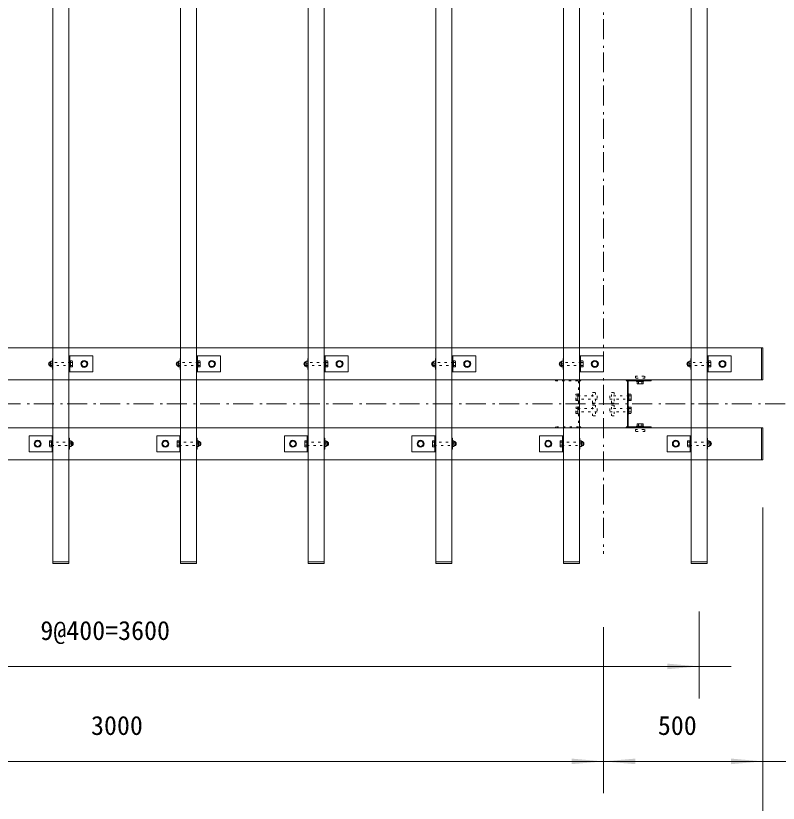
# Model space of a CAD drawing. Units: millimetres, scale not verified. Extents: x -9750 to 9750, y -6875 to 6875.
# Drawn here: x -4548 to -2158, y -4352 to -1885 of the extents above; entities that cross this region are included whole.
import ezdxf
from ezdxf.enums import TextEntityAlignment as Align

# ---------------------------------------------------------------- set-up
doc = ezdxf.new("R2010")
doc.units = ezdxf.units.MM
doc.header["$LTSCALE"] = 50
doc.linetypes.add('USER5', pattern=[0.416565, 0.138855, -0.27771])
doc.linetypes.add('USER6', pattern=[2.083282, 1.25, -0.416565, 0.138855, -0.277863])
doc.layers.add('0-1_IMPORTED', color=30, linetype='Continuous', lineweight=18)
doc.styles.add('ＭＳ ゴシック', font='')
doc.styles.get('ＭＳ ゴシック').set_extended_font_data('MS Gothic')

msp = doc.modelspace()

# ---------------------------------------------------------------- linework, layer by layer
at = {"layer": '0-1_IMPORTED', "color": 1, "linetype": 'USER6'}
for p, q in [((-2706, 4979), (-2706, -3571)), ((-6366, -3101), (5594, -3101))]:
    msp.add_line(p, q, dxfattribs=at)
at = {"layer": '0-1_IMPORTED'}
for p, q in [((-2211, -2926), (-2211, -3026)), ((-4378, -2951), (-4378, -3001)), ((-3978, -2951), (-3978, -3001)), ((-3578, -2951), (-3578, -3001)), ((-3178, -2951), (-3178, -3001)), ((-2778, -2951), (-2778, -3001)), ((-2378, -2951), (-2378, -3001)), ((-4437.5, -2968.85), (-4437.5, -2983.15)), ((-4436.79, -2976), (-4433.21, -2976)), ((-4370.6, -2971.38), (-4376.4, -2971.38)), ((-4376.4, -2980.62), (-4370.6, -2980.62)), ((-4037.5, -2968.85), (-4037.5, -2983.15)), ((-4036.79, -2976), (-4033.21, -2976)), ((-3970.6, -2971.38), (-3976.4, -2971.38)), ((-3976.4, -2980.62), (-3970.6, -2980.62)), ((-3637.5, -2968.85), (-3637.5, -2983.15)), ((-3636.79, -2976), (-3633.21, -2976)), ((-3570.6, -2971.38), (-3576.4, -2971.38)), ((-3576.4, -2980.62), (-3570.6, -2980.62)), ((-3237.5, -2968.85), (-3237.5, -2983.15)), ((-3236.79, -2976), (-3233.21, -2976)), ((-3170.6, -2971.38), (-3176.4, -2971.38)), ((-3176.4, -2980.62), (-3170.6, -2980.62)), ((-2837.5, -2968.85), (-2837.5, -2983.15)), ((-2836.79, -2976), (-2833.21, -2976)), ((-2770.6, -2971.38), (-2776.4, -2971.38)), ((-2776.4, -2980.62), (-2770.6, -2980.62)), ((-2437.5, -2968.85), (-2437.5, -2983.15)), ((-2436.79, -2976), (-2433.21, -2976)), ((-2370.6, -2971.38), (-2376.4, -2971.38)), ((-2376.4, -2980.62), (-2370.6, -2980.62)), ((-2595.88, -3038), (-2595.88, -3031)), ((-2586.12, -3038), (-2586.12, -3031)), ((-2619, -3076.12), (-2626, -3076.12)), ((-2619, -3085.88), (-2626, -3085.88)), ((-2619, -3116.12), (-2626, -3116.12)), ((-2619, -3125.88), (-2626, -3125.88)), ((-2595.88, -3164), (-2595.88, -3171)), ((-2586.12, -3164), (-2586.12, -3171)), ((-2211, -3176), (-2211, -3276)), ((-4434, -3251), (-4434, -3201)), ((-4034, -3251), (-4034, -3201)), ((-3634, -3251), (-3634, -3201)), ((-3234, -3251), (-3234, -3201)), ((-2834, -3251), (-2834, -3201)), ((-2434, -3251), (-2434, -3201)), ((-4435.6, -3221.38), (-4441.4, -3221.38)), ((-4441.4, -3230.62), (-4435.6, -3230.62)), ((-4375.21, -3226), (-4378.79, -3226)), ((-4374.5, -3233.15), (-4374.5, -3218.85)), ((-4035.6, -3221.38), (-4041.4, -3221.38)), ((-4041.4, -3230.62), (-4035.6, -3230.62)), ((-3975.21, -3226), (-3978.79, -3226)), ((-3974.5, -3233.15), (-3974.5, -3218.85)), ((-3635.6, -3221.38), (-3641.4, -3221.38)), ((-3641.4, -3230.62), (-3635.6, -3230.62)), ((-3575.21, -3226), (-3578.79, -3226)), ((-3574.5, -3233.15), (-3574.5, -3218.85)), ((-3235.6, -3221.38), (-3241.4, -3221.38)), ((-3241.4, -3230.62), (-3235.6, -3230.62)), ((-3175.21, -3226), (-3178.79, -3226)), ((-3174.5, -3233.15), (-3174.5, -3218.85)), ((-2835.6, -3221.38), (-2841.4, -3221.38)), ((-2841.4, -3230.62), (-2835.6, -3230.62)), ((-2775.21, -3226), (-2778.79, -3226)), ((-2774.5, -3233.15), (-2774.5, -3218.85)), ((-2435.6, -3221.38), (-2441.4, -3221.38)), ((-2441.4, -3230.62), (-2435.6, -3230.62)), ((-2375.21, -3226), (-2378.79, -3226)), ((-2374.5, -3233.15), (-2374.5, -3218.85)), ((-4431, -3596), (-4381, -3596)), ((-4031, -3596), (-3981, -3596)), ((-3631, -3596), (-3581, -3596)), ((-3231, -3596), (-3181, -3596)), ((-2831, -3596), (-2781, -3596)), ((-2431, -3596), (-2381, -3596))]:
    msp.add_line(p, q, dxfattribs=at)
at = {"layer": '0-1_IMPORTED', "linetype": 'USER5'}
for p, q in [((-2793, -3076.12), (-2786, -3076.12)), ((-2793, -3085.88), (-2786, -3085.88)), ((-2793, -3116.12), (-2786, -3116.12)), ((-2793, -3125.88), (-2786, -3125.88))]:
    msp.add_line(p, q, dxfattribs=at)
at = {"layer": '0-1_IMPORTED', "color": 1}
for p, q in [((-2206, -3426), (-2206, -4321)), ((-2206, -3426), (-2206, -4625)), ((-2406, -3751), (-2406, -4023.5)), ((-2706, -3801), (-2706, -4321)), ((-2706, -3801), (-2706, -4321)), ((-6006, -3923.5), (-2406, -3923.5)), ((-2406, -3923.5), (-2306, -3923.5)), ((-5706, -4221), (-2706, -4221)), ((-2806, -4221), (-2706, -4221)), ((-2706, -4221), (-2606, -4221)), ((-2706, -4221), (-2206, -4221)), ((-2206, -4221), (-2106, -4221))]:
    msp.add_line(p, q, dxfattribs=at)
at = {"layer": '0-1_IMPORTED'}
for points in [[(-4431, 399), (-4381, 399), (-4381, -3601), (-4431, -3601)], [(-4031, 399), (-3981, 399), (-3981, -3601), (-4031, -3601)], [(-3631, 399), (-3581, 399), (-3581, -3601), (-3631, -3601)], [(-3231, 399), (-3181, 399), (-3181, -3601), (-3231, -3601)], [(-2831, 399), (-2781, 399), (-2781, -3601), (-2831, -3601)], [(-2431, 399), (-2381, 399), (-2381, -3601), (-2431, -3601)], [(-6206, -2926), (-2206, -2926), (-2206, -3026), (-6206, -3026)], [(-4431, -2993.5), (-4432.5, -2993.5), (-4432.5, -2958.5), (-4431, -2958.5)], [(-4381, -2951), (-4306, -2951), (-4306, -3001), (-4381, -3001)], [(-4031, -2993.5), (-4032.5, -2993.5), (-4032.5, -2958.5), (-4031, -2958.5)], [(-3981, -2951), (-3906, -2951), (-3906, -3001), (-3981, -3001)], [(-3631, -2993.5), (-3632.5, -2993.5), (-3632.5, -2958.5), (-3631, -2958.5)], [(-3581, -2951), (-3506, -2951), (-3506, -3001), (-3581, -3001)], [(-3231, -2993.5), (-3232.5, -2993.5), (-3232.5, -2958.5), (-3231, -2958.5)], [(-3181, -2951), (-3106, -2951), (-3106, -3001), (-3181, -3001)], [(-2831, -2993.5), (-2832.5, -2993.5), (-2832.5, -2958.5), (-2831, -2958.5)], [(-2781, -2951), (-2706, -2951), (-2706, -3001), (-2781, -3001)], [(-2431, -2993.5), (-2432.5, -2993.5), (-2432.5, -2958.5), (-2431, -2958.5)], [(-2381, -2951), (-2306, -2951), (-2306, -3001), (-2381, -3001)], [(-4437.5, -2967), (-4432.5, -2967), (-4432.5, -2985), (-4437.5, -2985)], [(-4378, -2985), (-4376.4, -2985), (-4376.4, -2967), (-4378, -2967)], [(-4376.4, -2966.76), (-4370.6, -2966.76), (-4369.89, -2968), (-4369.89, -2984), (-4370.6, -2985.24), (-4376.4, -2985.24)], [(-4324.5, -2971.12), (-4333, -2966.2), (-4341.5, -2971.12), (-4341.5, -2980.88), (-4333, -2985.8), (-4324.5, -2980.88)], [(-4037.5, -2967), (-4032.5, -2967), (-4032.5, -2985), (-4037.5, -2985)], [(-3978, -2985), (-3976.4, -2985), (-3976.4, -2967), (-3978, -2967)], [(-3976.4, -2966.76), (-3970.6, -2966.76), (-3969.89, -2968), (-3969.89, -2984), (-3970.6, -2985.24), (-3976.4, -2985.24)], [(-3924.5, -2971.12), (-3933, -2966.2), (-3941.5, -2971.12), (-3941.5, -2980.88), (-3933, -2985.8), (-3924.5, -2980.88)], [(-3637.5, -2967), (-3632.5, -2967), (-3632.5, -2985), (-3637.5, -2985)], [(-3578, -2985), (-3576.4, -2985), (-3576.4, -2967), (-3578, -2967)], [(-3576.4, -2966.76), (-3570.6, -2966.76), (-3569.89, -2968), (-3569.89, -2984), (-3570.6, -2985.24), (-3576.4, -2985.24)], [(-3524.5, -2971.12), (-3533, -2966.2), (-3541.5, -2971.12), (-3541.5, -2980.88), (-3533, -2985.8), (-3524.5, -2980.88)], [(-3237.5, -2967), (-3232.5, -2967), (-3232.5, -2985), (-3237.5, -2985)], [(-3178, -2985), (-3176.4, -2985), (-3176.4, -2967), (-3178, -2967)], [(-3176.4, -2966.76), (-3170.6, -2966.76), (-3169.89, -2968), (-3169.89, -2984), (-3170.6, -2985.24), (-3176.4, -2985.24)], [(-3124.5, -2971.12), (-3133, -2966.2), (-3141.5, -2971.12), (-3141.5, -2980.88), (-3133, -2985.8), (-3124.5, -2980.88)], [(-2837.5, -2967), (-2832.5, -2967), (-2832.5, -2985), (-2837.5, -2985)], [(-2778, -2985), (-2776.4, -2985), (-2776.4, -2967), (-2778, -2967)], [(-2776.4, -2966.76), (-2770.6, -2966.76), (-2769.89, -2968), (-2769.89, -2984), (-2770.6, -2985.24), (-2776.4, -2985.24)], [(-2724.5, -2971.12), (-2733, -2966.2), (-2741.5, -2971.12), (-2741.5, -2980.88), (-2733, -2985.8), (-2724.5, -2980.88)], [(-2437.5, -2967), (-2432.5, -2967), (-2432.5, -2985), (-2437.5, -2985)], [(-2378, -2985), (-2376.4, -2985), (-2376.4, -2967), (-2378, -2967)], [(-2376.4, -2966.76), (-2370.6, -2966.76), (-2369.89, -2968), (-2369.89, -2984), (-2370.6, -2985.24), (-2376.4, -2985.24)], [(-2324.5, -2971.12), (-2333, -2966.2), (-2341.5, -2971.12), (-2341.5, -2980.88), (-2333, -2985.8), (-2324.5, -2980.88)], [(-2781, -3031), (-2776, -3026), (-2636, -3026), (-2631, -3031), (-2631, -3171), (-2636, -3176), (-2776, -3176), (-2781, -3171)], [(-2556, -3029), (-2628, -3029), (-2628, -3173), (-2556, -3173), (-2556, -3176), (-2631, -3176), (-2631, -3026), (-2556, -3026)], [(-2602, -3031), (-2602, -3029), (-2580, -3029), (-2580, -3031)], [(-2599.5, -3038), (-2600.8, -3037.25), (-2600.8, -3031), (-2581.2, -3031), (-2581.2, -3037.25), (-2582.5, -3038)], [(-2626, -3070), (-2628, -3070), (-2628, -3092), (-2626, -3092)], [(-2619, -3072.5), (-2619.75, -3071.2), (-2626, -3071.2), (-2626, -3090.8), (-2619.75, -3090.8), (-2619, -3089.5)], [(-2626, -3110), (-2628, -3110), (-2628, -3132), (-2626, -3132)], [(-2619, -3112.5), (-2619.75, -3111.2), (-2626, -3111.2), (-2626, -3130.8), (-2619.75, -3130.8), (-2619, -3129.5)], [(-6206, -3176), (-2206, -3176), (-2206, -3276), (-6206, -3276)], [(-2602, -3171), (-2602, -3173), (-2580, -3173), (-2580, -3171)], [(-2599.5, -3164), (-2600.8, -3164.75), (-2600.8, -3171), (-2581.2, -3171), (-2581.2, -3164.75), (-2582.5, -3164)], [(-4431, -3251), (-4506, -3251), (-4506, -3201), (-4431, -3201)], [(-4031, -3251), (-4106, -3251), (-4106, -3201), (-4031, -3201)], [(-3631, -3251), (-3706, -3251), (-3706, -3201), (-3631, -3201)], [(-3231, -3251), (-3306, -3251), (-3306, -3201), (-3231, -3201)], [(-2831, -3251), (-2906, -3251), (-2906, -3201), (-2831, -3201)], [(-2431, -3251), (-2506, -3251), (-2506, -3201), (-2431, -3201)], [(-4487.5, -3230.88), (-4479, -3235.8), (-4470.5, -3230.88), (-4470.5, -3221.12), (-4479, -3216.2), (-4487.5, -3221.12)], [(-4435.6, -3235.24), (-4441.4, -3235.24), (-4442.11, -3234), (-4442.11, -3218), (-4441.4, -3216.76), (-4435.6, -3216.76)], [(-4434, -3217), (-4435.6, -3217), (-4435.6, -3235), (-4434, -3235)], [(-4381, -3208.5), (-4379.5, -3208.5), (-4379.5, -3243.5), (-4381, -3243.5)], [(-4379.5, -3217), (-4374.5, -3217), (-4374.5, -3235), (-4379.5, -3235)], [(-4087.5, -3230.88), (-4079, -3235.8), (-4070.5, -3230.88), (-4070.5, -3221.12), (-4079, -3216.2), (-4087.5, -3221.12)], [(-4035.6, -3235.24), (-4041.4, -3235.24), (-4042.11, -3234), (-4042.11, -3218), (-4041.4, -3216.76), (-4035.6, -3216.76)], [(-4034, -3217), (-4035.6, -3217), (-4035.6, -3235), (-4034, -3235)], [(-3981, -3208.5), (-3979.5, -3208.5), (-3979.5, -3243.5), (-3981, -3243.5)], [(-3979.5, -3217), (-3974.5, -3217), (-3974.5, -3235), (-3979.5, -3235)], [(-3687.5, -3230.88), (-3679, -3235.8), (-3670.5, -3230.88), (-3670.5, -3221.12), (-3679, -3216.2), (-3687.5, -3221.12)], [(-3635.6, -3235.24), (-3641.4, -3235.24), (-3642.11, -3234), (-3642.11, -3218), (-3641.4, -3216.76), (-3635.6, -3216.76)], [(-3634, -3217), (-3635.6, -3217), (-3635.6, -3235), (-3634, -3235)], [(-3581, -3208.5), (-3579.5, -3208.5), (-3579.5, -3243.5), (-3581, -3243.5)], [(-3579.5, -3217), (-3574.5, -3217), (-3574.5, -3235), (-3579.5, -3235)], [(-3287.5, -3230.88), (-3279, -3235.8), (-3270.5, -3230.88), (-3270.5, -3221.12), (-3279, -3216.2), (-3287.5, -3221.12)], [(-3235.6, -3235.24), (-3241.4, -3235.24), (-3242.11, -3234), (-3242.11, -3218), (-3241.4, -3216.76), (-3235.6, -3216.76)], [(-3234, -3217), (-3235.6, -3217), (-3235.6, -3235), (-3234, -3235)], [(-3181, -3208.5), (-3179.5, -3208.5), (-3179.5, -3243.5), (-3181, -3243.5)], [(-3179.5, -3217), (-3174.5, -3217), (-3174.5, -3235), (-3179.5, -3235)], [(-2887.5, -3230.88), (-2879, -3235.8), (-2870.5, -3230.88), (-2870.5, -3221.12), (-2879, -3216.2), (-2887.5, -3221.12)], [(-2835.6, -3235.24), (-2841.4, -3235.24), (-2842.11, -3234), (-2842.11, -3218), (-2841.4, -3216.76), (-2835.6, -3216.76)], [(-2834, -3217), (-2835.6, -3217), (-2835.6, -3235), (-2834, -3235)], [(-2781, -3208.5), (-2779.5, -3208.5), (-2779.5, -3243.5), (-2781, -3243.5)], [(-2779.5, -3217), (-2774.5, -3217), (-2774.5, -3235), (-2779.5, -3235)], [(-2487.5, -3230.88), (-2479, -3235.8), (-2470.5, -3230.88), (-2470.5, -3221.12), (-2479, -3216.2), (-2487.5, -3221.12)], [(-2435.6, -3235.24), (-2441.4, -3235.24), (-2442.11, -3234), (-2442.11, -3218), (-2441.4, -3216.76), (-2435.6, -3216.76)], [(-2434, -3217), (-2435.6, -3217), (-2435.6, -3235), (-2434, -3235)], [(-2381, -3208.5), (-2379.5, -3208.5), (-2379.5, -3243.5), (-2381, -3243.5)], [(-2379.5, -3217), (-2374.5, -3217), (-2374.5, -3235), (-2379.5, -3235)]]:
    msp.add_lwpolyline(points, close=True, dxfattribs=at)
at = {"layer": '0-1_IMPORTED', "linetype": 'USER5'}
for points in [[(-4376.4, -2971), (-4440.1, -2971), (-4441.4, -2972.3), (-4441.4, -2979.7), (-4440.1, -2981), (-4376.4, -2981)], [(-3976.4, -2971), (-4040.1, -2971), (-4041.4, -2972.3), (-4041.4, -2979.7), (-4040.1, -2981), (-3976.4, -2981)], [(-3576.4, -2971), (-3640.1, -2971), (-3641.4, -2972.3), (-3641.4, -2979.7), (-3640.1, -2981), (-3576.4, -2981)], [(-3176.4, -2971), (-3240.1, -2971), (-3241.4, -2972.3), (-3241.4, -2979.7), (-3240.1, -2981), (-3176.4, -2981)], [(-2776.4, -2971), (-2840.1, -2971), (-2841.4, -2972.3), (-2841.4, -2979.7), (-2840.1, -2981), (-2776.4, -2981)], [(-2376.4, -2971), (-2440.1, -2971), (-2441.4, -2972.3), (-2441.4, -2979.7), (-2440.1, -2981), (-2376.4, -2981)], [(-4435.6, -3231), (-4371.9, -3231), (-4370.6, -3229.7), (-4370.6, -3222.3), (-4371.9, -3221), (-4435.6, -3221)], [(-4035.6, -3231), (-3971.9, -3231), (-3970.6, -3229.7), (-3970.6, -3222.3), (-3971.9, -3221), (-4035.6, -3221)], [(-3635.6, -3231), (-3571.9, -3231), (-3570.6, -3229.7), (-3570.6, -3222.3), (-3571.9, -3221), (-3635.6, -3221)], [(-3235.6, -3231), (-3171.9, -3231), (-3170.6, -3229.7), (-3170.6, -3222.3), (-3171.9, -3221), (-3235.6, -3221)], [(-2835.6, -3231), (-2771.9, -3231), (-2770.6, -3229.7), (-2770.6, -3222.3), (-2771.9, -3221), (-2835.6, -3221)], [(-2435.6, -3231), (-2371.9, -3231), (-2370.6, -3229.7), (-2370.6, -3222.3), (-2371.9, -3221), (-2435.6, -3221)]]:
    msp.add_lwpolyline(points, dxfattribs=at)
for points in [[(-2856, -3029), (-2784, -3029), (-2784, -3173), (-2856, -3173), (-2856, -3176), (-2781, -3176), (-2781, -3026), (-2856, -3026)], [(-2606, -3014), (-2576, -3014), (-2576, -3021), (-2606, -3021)], [(-2793, -3072.5), (-2792.25, -3071.2), (-2786, -3071.2), (-2786, -3090.8), (-2792.25, -3090.8), (-2793, -3089.5)], [(-2786, -3070), (-2784, -3070), (-2784, -3092), (-2786, -3092)], [(-2786, -3076), (-2726, -3076), (-2726, -3086), (-2786, -3086)], [(-2739.88, -3065), (-2730.88, -3065), (-2730.88, -3099), (-2739.88, -3099)], [(-2626, -3076), (-2686, -3076), (-2686, -3086), (-2626, -3086)], [(-2681.12, -3065), (-2672.12, -3065), (-2672.12, -3099), (-2681.12, -3099)], [(-2739.88, -3105), (-2730.88, -3105), (-2730.88, -3139), (-2739.88, -3139)], [(-2681.12, -3105), (-2672.12, -3105), (-2672.12, -3139), (-2681.12, -3139)], [(-2793, -3112.5), (-2792.25, -3111.2), (-2786, -3111.2), (-2786, -3130.8), (-2792.25, -3130.8), (-2793, -3129.5)], [(-2786, -3110), (-2784, -3110), (-2784, -3132), (-2786, -3132)], [(-2786, -3116), (-2726, -3116), (-2726, -3126), (-2786, -3126)], [(-2626, -3116), (-2686, -3116), (-2686, -3126), (-2626, -3126)], [(-2606, -3181), (-2576, -3181), (-2576, -3188), (-2606, -3188)]]:
    msp.add_lwpolyline(points, close=True, dxfattribs=at)
at = {"layer": '0-1_IMPORTED'}
for centre, radius in [((-4333, -2976), 11), ((-4333, -2976), 8.5), ((-3933, -2976), 11), ((-3933, -2976), 8.5), ((-3533, -2976), 11), ((-3533, -2976), 8.5), ((-3133, -2976), 11), ((-3133, -2976), 8.5), ((-2733, -2976), 11), ((-2733, -2976), 8.5), ((-2333, -2976), 11), ((-2333, -2976), 8.5), ((-4479, -3226), 11), ((-4479, -3226), 8.5), ((-4079, -3226), 11), ((-4079, -3226), 8.5), ((-3679, -3226), 11), ((-3679, -3226), 8.5), ((-3279, -3226), 11), ((-3279, -3226), 8.5), ((-2879, -3226), 11), ((-2879, -3226), 8.5), ((-2479, -3226), 11), ((-2479, -3226), 8.5)]:
    msp.add_circle(centre, radius, dxfattribs=at)
for centre, start, end in [((-4437.5, -2976), 90, 180), ((-4437.5, -2976), 180, 270), ((-4037.5, -2976), 90, 180), ((-4037.5, -2976), 180, 270), ((-3637.5, -2976), 90, 180), ((-3637.5, -2976), 180, 270), ((-3237.5, -2976), 90, 180), ((-3237.5, -2976), 180, 270), ((-2837.5, -2976), 90, 180), ((-2837.5, -2976), 180, 270), ((-2437.5, -2976), 90, 180), ((-2437.5, -2976), 180, 270), ((-4374.5, -3226), 0, 90), ((-4374.5, -3226), 270, 0), ((-3974.5, -3226), 0, 90), ((-3974.5, -3226), 270, 0), ((-3574.5, -3226), 0, 90), ((-3574.5, -3226), 270, 0), ((-3174.5, -3226), 0, 90), ((-3174.5, -3226), 270, 0), ((-2774.5, -3226), 0, 90), ((-2774.5, -3226), 270, 0), ((-2374.5, -3226), 0, 90), ((-2374.5, -3226), 270, 0)]:
    msp.add_arc(centre, 7.15, start, end, dxfattribs=at)
at = {"layer": '0-1_IMPORTED', "color": 1}
for points in [[(-2406, -3923.5), (-2505.99, -3932.25), (-2505.99, -3914.75)], [(-2706, -4221), (-2805.99, -4229.75), (-2805.99, -4212.25)], [(-2706, -4221), (-2606.01, -4212.25), (-2606.01, -4229.75)], [(-2206, -4221), (-2305.99, -4229.75), (-2305.99, -4212.25)]]:
    msp.add_solid(points, dxfattribs=at)

# ---------------------------------------------------------------- texts
at = {"layer": '0-1_IMPORTED', "color": 7, "style": 'ＭＳ ゴシック'}
for s, p in [('9@400=3600', (-4470.58, -3858.68)), ('3000', (-4311.83, -4156.18)), ('500', (-2535.38, -4156.18))]:
    msp.add_text(s, height=59.71, dxfattribs=at).set_placement(p, align=Align.BOTTOM_LEFT)

doc.saveas('drawing.dxf')
